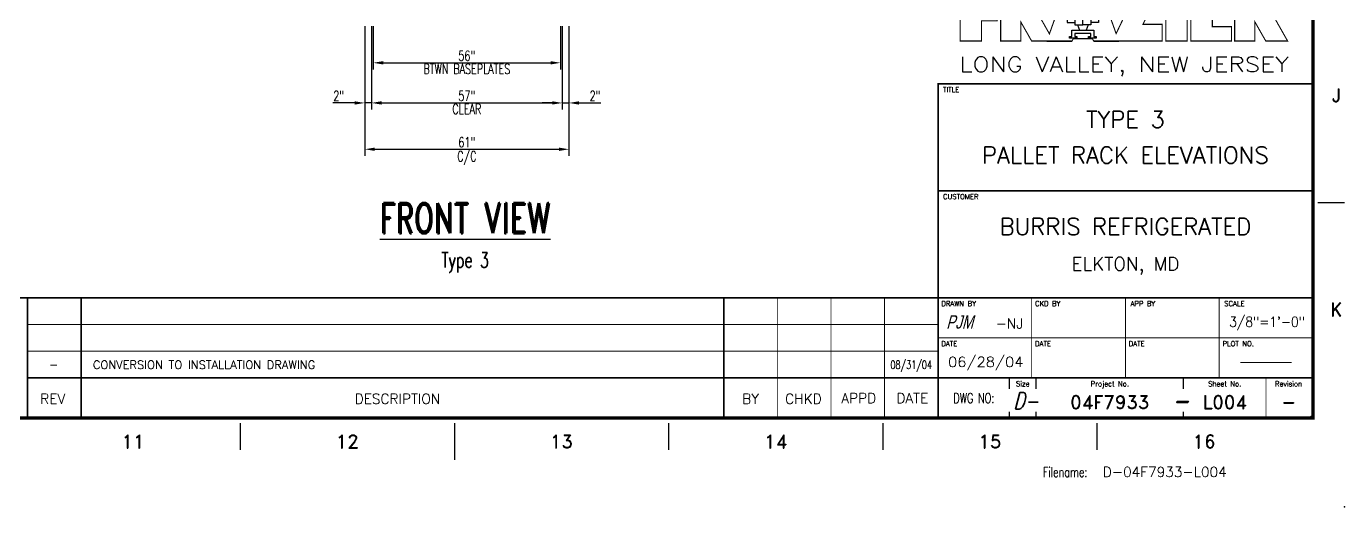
# Model space of a CAD drawing. Extents: x -81 to 963, y -146 to 548.
# Drawn here: x 568.8 to 962.7, y -145.8 to -2.1 of the extents above; entities that cross this region are included whole.
import ezdxf
from ezdxf.enums import TextEntityAlignment as Align

# ---------------------------------------------------------------- set-up
doc = ezdxf.new("R2010")
doc.units = 0
doc.header["$LTSCALE"] = 8
doc.header["$MEASUREMENT"] = 0
doc.linetypes.add('HIDDEN2', pattern=[0.1875, 0.125, -0.0625])
doc.layers.get('DEFPOINTS').update_dxf_attribs({"linetype": 'CONTINUOUS'})
for name, color, linetype in [('BORD', 15, 'CONTINUOUS'), ('RACKDIM', 7, 'CONTINUOUS'), ('RACKLABEL', 7, 'CONTINUOUS'), ('RACKLOAD', 254, 'HIDDEN2'), ('TEXTL', 3, 'CONTINUOUS')]:
    doc.layers.add(name, color=color, linetype=linetype)
doc.styles.add('2thirds', font='romans.shx', dxfattribs={"width": 0.7})
doc.styles.add('BOLD', font='SIMPLEX')
doc.styles.add('BORDER', font='SIMPLEX')
doc.styles.add('DCMARCH', font='stylu.ttf', dxfattribs={"width": 0.75, "oblique": 15})
doc.styles.add('ROMAND', font='ROMAND')
doc.styles.add('SIMPLEX', font='SIMPLEX')
doc.styles.add('TXT06', font='ROMAND', dxfattribs={"bigfont": 'SPECIAL'})
doc.dimstyles.new('2tfrac16', dxfattribs={"dimscale": 32, "dimtxt": 0.0938, "dimasz": 0.0938, "dimexe": 0.0625, "dimexo": 0.0625, "dimgap": 0.01, "dimtad": 1, "dimdec": 4, "dimzin": 1, "dimdsep": 46, "dimlunit": 5, "dimtxsty": '2thirds', "dimcen": 0.0625, "dimclrd": 256, "dimclre": 256, "dimclrt": 256, "dimadec": 0, "dimazin": 0, "dimtfac": 0.75, "dimtdec": 4, "dimtmove": 0, "dimatfit": 0, "dimfxl": 1, "dimtvp": 0.75, "dimfrac": 2, "dimtolj": 1, "dimtzin": 0, "dimarcsym": 0})

# ---------------------------------------------------------------- blocks, each defined once
blk = doc.blocks.new('FLOGO')
at = {"layer": 'BORD'}
for p, q in [((2.564, 0.534), (2.564, 0.401)), ((2.564, 0), (2.564, 0.534)), ((0.378, 0.401), (0.378, 0)), ((0.81, 0), (1.044, 0)), ((1.248, 0), (1.482, 0))]:
    blk.add_line(p, q, dxfattribs=at)
at = {"layer": 'BORD', "const_width": 0.0101}
for points in [[(1.887, 0.534), (1.708, 0.156), (1.887, 0.156), (1.887, 0), (1.248, 0), (1.235, 0.022), (1.057, 0.022), (1.046, 0), (0.668, 0), (0.567, 0.178), (0.567, 0), (0.378, 0), (0.378, 0.401), (0.2, 0.401), (0.2, 0.323), (0.347, 0.323), (0.347, 0.189), (0.2, 0.189), (0.2, 0), (0, 0), (0, 0.534), (0.378, 0.534), (0.645, 0.534), (0.701, 0.534, -0.869818), (0.743, 0.228), (0.834, 0.067), (1.001, 0.534), (1.291, 0.534), (1.457, 0.069), (1.604, 0.378), (1.426, 0.378), (1.426, 0.534), (1.893, 0.534)], [(2.564, 0.534), (2.831, 0.534), (2.564, 0.534), (2.564, 0), (2.753, 0), (2.753, 0.178), (2.854, 0), (3.058, 0), (2.929, 0.228, 0.869818), (2.887, 0.534), (2.831, 0.534)]]:
    blk.add_lwpolyline(points, format="xyb", dxfattribs=at)
for points in [[(1.921, 0), (1.921, 0.534), (2.121, 0.534), (2.121, 0)], [(2.154, 0), (2.154, 0.534), (2.533, 0.534), (2.533, 0.401), (2.355, 0.401), (2.355, 0.334), (2.51, 0.334), (2.51, 0.2), (2.355, 0.2), (2.355, 0.134), (2.533, 0.134), (2.533, 0)]]:
    blk.add_lwpolyline(points, close=True, dxfattribs=at)
for points in [[(0.601, 0.289), (0.567, 0.289), (0.567, 0.401), (0.601, 0.401, -1)], [(2.753, 0.289), (2.753, 0.401), (2.787, 0.401, -1), (2.787, 0.289)]]:
    blk.add_lwpolyline(points, format="xyb", close=True, dxfattribs=at)
at = {"layer": 'BORD'}
for points in [[(1.07, 0.358), (1.224, 0.358), (1.224, 0.44), (1.07, 0.44)], [(0.936, 0.255), (1.089, 0.255), (1.089, 0.337), (0.936, 0.337)], [(0.938, 0.234), (1.086, 0.234), (1.086, 0.255), (0.938, 0.255)], [(0.954, 0.24), (1.002, 0.24), (1.002, 0.25), (0.954, 0.25)], [(1.07, 0.24), (1.022, 0.24), (1.022, 0.25), (1.07, 0.25)], [(1.073, 0.337), (1.221, 0.337), (1.221, 0.358), (1.073, 0.358)], [(1.089, 0.343), (1.137, 0.343), (1.137, 0.352), (1.089, 0.352)], [(1.11, 0.251), (1.11, 0.256), (1.182, 0.256), (1.182, 0.251)], [(1.205, 0.343), (1.157, 0.343), (1.157, 0.352), (1.205, 0.352)], [(1.356, 0.255), (1.203, 0.255), (1.203, 0.337), (1.356, 0.337)], [(1.354, 0.234), (1.206, 0.234), (1.206, 0.255), (1.354, 0.255)], [(1.222, 0.24), (1.27, 0.24), (1.27, 0.25), (1.222, 0.25)], [(1.338, 0.24), (1.29, 0.24), (1.29, 0.25), (1.338, 0.25)], [(1.07, 0.071), (1.07, 0.041), (1.091, 0.041), (1.091, 0.027), (1.021, 0.027), (1.021, 0.041), (1.043, 0.041), (1.043, 0.102), (1.249, 0.102), (1.249, 0.041), (1.271, 0.041), (1.271, 0.027), (1.2, 0.027), (1.2, 0.041), (1.222, 0.041), (1.222, 0.071)]]:
    blk.add_lwpolyline(points, close=True, dxfattribs=at)
for points in [[(1.174, 0.256, 0.378608), (1.146, 0.285, 0.378608), (1.118, 0.256, 0.378608)], [(1.121, 0.251, 0.351419), (1.123, 0.23), (1.127, 0.225, 0.337041), (1.146, 0.205, 0.337041), (1.165, 0.225), (1.169, 0.23, 0.351419), (1.171, 0.251)]]:
    blk.add_lwpolyline(points, format="xyb", dxfattribs=at)
for points in [[(1.07, 0.205), (1.07, 0.15), (1.146, 0.15), (1.146, 0.205), (1.021, 0.205), (1.021, 0.226), (1.034, 0.226), (1.034, 0.234), (0.988, 0.234), (0.988, 0.226), (1.001, 0.226), (1.001, 0.174), (1.07, 0.174)], [(1.096, 0.15), (1.115, 0.102)], [(1.127, 0.205), (1.13, 0.216)], [(1.222, 0.205), (1.222, 0.15), (1.146, 0.15), (1.146, 0.205), (1.271, 0.205), (1.271, 0.226), (1.257, 0.226), (1.257, 0.234), (1.304, 0.234), (1.304, 0.226), (1.291, 0.226), (1.291, 0.174), (1.222, 0.174)], [(1.165, 0.205), (1.162, 0.216)], [(1.196, 0.15), (1.177, 0.102)]]:
    blk.add_lwpolyline(points, dxfattribs=at)
blk.add_point((2.884, 0.534), dxfattribs=at)
blk.add_point((2.884, 0.534), dxfattribs=at)
blk = doc.blocks.new('sbord_d')
at = {"layer": 'BORD'}
for p, q in [((32.063, 2), (32.312, 2)), ((28.848, 0.821), (28.848, 0.821)), ((29.182, 0.258), (29.182, 0.354)), ((29.432, 0.258), (29.432, 0.354)), ((30.807, 0.258), (30.807, 0.354)), ((29.182, -0.016), (29.182, 0.044)), ((29.432, -0.016), (29.432, 0.044)), ((30.807, -0.016), (30.807, 0.044)), ((22, -0.062), (22, -0.312)), ((24, -0.062), (24, -0.406)), ((26, -0.062), (26, -0.312)), ((28, -0.062), (28, -0.312)), ((30, -0.062), (30, -0.312))]:
    blk.add_line(p, q, dxfattribs=at)
at = {"layer": 'BORD', "const_width": 0.0313}
blk.add_lwpolyline([(-0.016, -0.016), (32.016, -0.016), (32.016, 20.016), (-0.016, 20.016)], close=True, dxfattribs=at)
at = {"layer": 'BORD'}
for points, const_width in [([(28.516, -0.016), (28.516, 0.359), (28.516, 0.734), (28.516, 1.109), (28.516, 2.109), (28.516, 3.109), (32.016, 3.109)], 0.0156), ([(28.516, 2.109), (32.016, 2.109)], 0.0156), ([(20.016, 1.109), (18.016, 1.109), (18.016, -0.016)], 0.0156), ([(28.516, 1.109), (28.016, 1.109), (27.516, 1.109), (27.016, 1.109), (26.516, 1.109), (20.516, 1.109), (20.016, 1.109), (20.016, 0.859)], 0.0156), ([(20.516, 1.109), (20.516, 0.859)], 0.0156), ([(26.516, 1.109), (26.516, 0.859)], 0.0156), ([(27.016, 1.109), (27.016, 0.859)], 0.00781), ([(27.516, 1.109), (27.516, 0.859)], 0.00781), ([(28.016, 1.109), (28.016, 0.859)], 0.00781), ([(28.516, 1.109), (32.016, 1.109)], 0.0156), ([(29.391, 1.109), (29.391, 0.734), (29.391, 0.359)], 0.00781), ([(30.266, 1.109), (30.266, 0.734), (30.266, 0.359)], 0.00781), ([(31.141, 1.109), (31.141, 0.734), (31.141, 0.359)], 0.00781), ([(20.016, 0.859), (20.016, 0.609)], 0.0156), ([(20.016, 0.859), (28.516, 0.859)], 0.00781), ([(20.516, 0.859), (20.516, 0.609)], 0.0156), ([(26.516, 0.859), (26.516, 0.609)], 0.0156), ([(27.016, 0.859), (27.016, 0.609)], 0.00781), ([(27.516, 0.859), (27.516, 0.609)], 0.00781), ([(28.016, 0.859), (28.016, 0.609)], 0.00781), ([(20.016, 0.609), (20.016, 0.359)], 0.0156), ([(20.516, 0.609), (20.516, 0.359)], 0.0156), ([(26.516, 0.609), (26.516, 0.359)], 0.0156), ([(28.516, 0.734), (32.016, 0.734)], 0.00781), ([(20.016, 0.609), (28.516, 0.609)], 0.00781), ([(27.016, 0.609), (27.016, 0.359)], 0.00781), ([(27.516, 0.609), (27.516, 0.359)], 0.00781), ([(28.016, 0.609), (28.016, 0.359)], 0.00781), ([(20.016, 0.359), (28.516, 0.359)], 0.0156), ([(20.016, 0.359), (20.016, 0)], 0.0156), ([(20.516, 0.359), (20.516, 0)], 0.0156), ([(26.516, 0.359), (26.516, 0)], 0.0156), ([(27.016, 0.359), (27.016, 0)], 0.00781), ([(27.516, 0.359), (27.516, 0)], 0.00781), ([(28.016, 0.359), (28.016, 0)], 0.00781), ([(28.516, 0.359), (32.016, 0.359)], 0.0156), ([(31.578, 0.359), (31.578, -0.016)], 0.00781)]:
    blk.add_lwpolyline(points, dxfattribs=dict(at, const_width=const_width))
at = {"layer": 'TEXTL'}
for p in [(32, 0), (32.312, -0.844)]:
    blk.add_point(p, dxfattribs=at)
at = {"layer": 'BORD'}
blk.add_blockref('FLOGO', (28.722, 3.509), dxfattribs=at)
at = {"layer": 'BORD', "style": 'BOLD', "width": 1.064303}
blk.add_text('LONG VALLEY, NEW JERSEY', height=0.138, dxfattribs=at).set_placement((28.715, 3.222), (31.792, 3.222), align=Align.FIT)
at = {"layer": 'BORD'}
for s, height, style, p in [('TITLE', 0.0469, 'BORDER', (28.563, 3.031)), ('CUSTOMER', 0.0469, 'BORDER', (28.563, 2.031)), ('DRAWN BY', 0.0469, 'BORDER', (28.547, 1.031)), ('CKD BY', 0.0469, 'BORDER', (29.422, 1.031)), ('APP BY', 0.0469, 'BORDER', (30.313, 1.031)), ('SCALE', 0.0469, 'BORDER', (31.188, 1.031)), ('-NJ', 0.0938, 'SIMPLEX', (29.054, 0.821)), ('DATE', 0.0469, 'BORDER', (28.547, 0.656)), ('DATE', 0.0469, 'BORDER', (29.422, 0.656)), ('DATE', 0.0469, 'BORDER', (30.297, 0.656)), ('PLOT NO.', 0.0469, 'BORDER', (31.172, 0.656))]:
    blk.add_text(s, height=height, dxfattribs=dict(at, style=style)).set_placement(p)
at = {"layer": 'BORD', "style": 'ROMAND'}
for s, p in [('J', (32.234, 3)), ('K', (32.234, 1)), ('11', (21, -0.234)), ('12', (23, -0.234)), ('13', (25, -0.234)), ('14', (27, -0.234)), ('15', (29, -0.234)), ('16', (31, -0.234))]:
    blk.add_text(s, height=0.125, dxfattribs=at).set_placement(p, align=Align.MIDDLE)
at = {"layer": 'BORD'}
for s, height, style, p in [('Size', 0.0469, 'BORDER', (29.307, 0.281)), ('Project No.', 0.04688, 'BORDER', (30.12, 0.281)), ('Sheet No.', 0.0469, 'BORDER', (31.193, 0.281)), ('Revision', 0.0469, 'BORDER', (31.789, 0.281)), ('REV', 0.0938, 'BORDER', (20.25, 0.117)), ('DESCRIPTION', 0.09375, 'BORDER', (23.469, 0.117)), ('BY', 0.0938, 'BORDER', (26.766, 0.117)), ('CHKD', 0.0938, 'BORDER', (27.259, 0.117)), ('APPD', 0.0938, 'SIMPLEX', (27.776, 0.124)), ('DATE', 0.0938, 'SIMPLEX', (28.276, 0.124))]:
    blk.add_text(s, height=height, dxfattribs=dict(at, style=style)).set_placement(p, align=Align.CENTER)
at = {"layer": 'BORD', "style": '2thirds', "width": 0.7}
for s, p in [('DWG NO:', (28.851, 0.124)), ('Filename:', (29.703, -0.567))]:
    blk.add_text(s, height=0.0938, dxfattribs=at).set_placement(p, align=Align.CENTER)
at = {"layer": 'BORD', "style": 'ROMAND', "oblique": 15, "width": 0.75}
for s, height, p in [('D-', 0.1562, (29.218, 0.067)), ('-', 0.188, (30.7, 0.051))]:
    blk.add_text(s, height=height, dxfattribs=at).set_placement(p)
at = {"layer": 'TEXTL', "flags": 8}
for tag, height, style, p in [('TITLE1', 0.156, 'SIMPLEX', (30.266, 2.776)), ('TITLE2', 0.156, 'SIMPLEX', (30.266, 2.443)), ('CHK', 0.0938, 'SIMPLEX', (29.828, 0.883)), ('APP', 0.0938, 'SIMPLEX', (30.703, 0.883)), ('JOB#', 0.125, 'ROMAND', (30.12, 0.133)), ('SHT', 0.125, 'ROMAND', (31.193, 0.133)), ('REV', 0.125, 'ROMAND', (31.789, 0.133))]:
    blk.add_attdef(tag, text='', height=height, dxfattribs=dict(at, style=style)).set_placement(p, align=Align.MIDDLE)
at = {"layer": 'TEXTL', "style": 'SIMPLEX', "flags": 8}
for tag, height, p in [('CUSTOMER', 0.156, (30.266, 1.697)), ('LOCATION', 0.125, (30.266, 1.364)), ('REVC', 0.0781, (20.259, 0.945)), ('CCHK', 0.0781, (27.255, 0.943)), ('REVB', 0.0781, (20.259, 0.695)), ('BCHK', 0.0781, (27.255, 0.683)), ('REVA', 0.0781, (20.259, 0.445)), ('ACHK', 0.0781, (27.255, 0.443))]:
    blk.add_attdef(tag, text='', height=height, dxfattribs=at).set_placement(p, align=Align.CENTER)
at = {"layer": 'TEXTL', "flags": 8}
for tag, p, height, style in [('REVCDESC', (20.625, 0.943), 0.0781, 'SIMPLEX'), ('REVBDESC', (20.625, 0.683), 0.0781, 'SIMPLEX'), ('REVADESC', (20.625, 0.443), 0.0781, 'SIMPLEX'), ('DWG#', (30.055, -0.566), 0.0938, 'ROMAND')]:
    blk.add_attdef(tag, p, '', height=height, dxfattribs=dict(at, style=style))
at = {"layer": 'TEXTL', "style": 'DCMARCH', "oblique": 15, "width": 0.75, "flags": 8}
for tag, p in [('CBY', (26.755, 0.943)), ('BBY', (26.755, 0.683)), ('ABY', (26.755, 0.443))]:
    blk.add_attdef(tag, text='', height=0.0781, dxfattribs=at).set_placement(p, align=Align.CENTER)
at = {"layer": 'TEXTL', "style": 'SIMPLEX', "flags": 8}
for tag, height, width, p, p2 in [('CAPP', 0.0781, 1.292308, (27.588, 0.944), (27.963, 0.944)), ('CDT', 0.0781, 1.866, (28.071, 0.943), (28.46, 0.943)), ('SCALE', 0.0938, 1.702732, (31.234, 0.837), (31.941, 0.837)), ('BAPP', 0.0781, 1.292308, (27.588, 0.683), (27.963, 0.683)), ('BDT', 0.0781, 1.866, (28.071, 0.683), (28.46, 0.683)), ('AAPP', 0.0781, 1.275949, (27.588, 0.443), (27.963, 0.443)), ('ADT', 0.0781, 1.833263, (28.071, 0.443), (28.46, 0.443)), ('DATE', 0.0938, 2.134634, (28.609, 0.462), (29.315, 0.462)), ('CHKDT', 0.0938, 1.555556, (29.484, 0.462), (30.172, 0.462)), ('APPDT', 0.0938, 1.555556, (30.359, 0.462), (31.047, 0.462)), ('PLOT#', 0.0938, 8.555556, (31.234, 0.462), (31.922, 0.462))]:
    blk.add_attdef(tag, text='', height=height, dxfattribs=dict(at, width=width)).set_placement(p, p2, align=Align.FIT)
at = {"layer": 'TEXTL', "style": 'DCMARCH', "oblique": 15, "width": 0.75, "flags": 8}
blk.add_attdef('DRBY', (28.593, 0.821), '', height=0.125, dxfattribs=at)
blk = doc.blocks.new('*D124')
at = {"layer": 'DEFPOINTS', "color": 0}
for p in [(672.41, 0), (728.41, 0), (728.41, -13)]:
    blk.add_point(p, dxfattribs=at)
at = {"layer": 'RACKDIM', "lineweight": -2}
for p, q in [((672.41, -2), (672.41, -15)), ((728.41, -2), (728.41, -15)), ((675.41, -13), (725.4, -13))]:
    blk.add_line(p, q, dxfattribs=at)
at = {"layer": 'RACKDIM'}
for points in [[(675.41, -12.5), (675.41, -13.5), (672.41, -13)], [(725.4, -12.5), (725.4, -13.5), (728.41, -13)]]:
    blk.add_solid(points, dxfattribs=at)
at = {"layer": 'RACKDIM', "attachment_point": 5, "style": '2thirds'}
for s, insert, char_height in [('\\A1;56"', (700.41, -10.89), 3.002), ('\\A1;BTWN BASEPLATES', (700.41, -14.82), 3.0016)]:
    blk.add_mtext(s, dxfattribs=dict(at, insert=insert, char_height=char_height))
blk = doc.blocks.new('*D123')
at = {"layer": 'DEFPOINTS', "color": 0}
for p in [(728.91, 0), (730.91, 0), (730.91, -25)]:
    blk.add_point(p, dxfattribs=at)
at = {"layer": 'RACKDIM', "lineweight": -2}
for p, q in [((728.91, -2), (728.91, -27)), ((730.91, -2), (730.91, -27)), ((725.9, -25), (722.9, -25)), ((728.91, -25), (730.91, -25)), ((733.91, -25), (740.45, -25))]:
    blk.add_line(p, q, dxfattribs=at)
at = {"layer": 'RACKDIM'}
for points in [[(725.9, -24.5), (725.9, -25.5), (728.91, -25)], [(733.91, -24.5), (733.91, -25.5), (730.91, -25)]]:
    blk.add_solid(points, dxfattribs=at)
at = {"layer": 'RACKDIM', "insert": (738.68, -22.89), "char_height": 3.002, "attachment_point": 5, "style": '2thirds'}
blk.add_mtext('\\A1;2"', dxfattribs=at)
blk = doc.blocks.new('*D122')
at = {"layer": 'DEFPOINTS', "color": 0}
for p in [(669.91, 0), (671.91, 0), (669.91, -25)]:
    blk.add_point(p, dxfattribs=at)
at = {"layer": 'RACKDIM', "lineweight": -2}
for p, q in [((669.91, -2), (669.91, -27)), ((671.91, -2), (671.91, -27)), ((666.9, -25), (660.36, -25)), ((671.91, -25), (669.91, -25)), ((674.91, -25), (677.91, -25))]:
    blk.add_line(p, q, dxfattribs=at)
at = {"layer": 'RACKDIM'}
for points in [[(666.9, -24.5), (666.9, -25.5), (669.91, -25)], [(674.91, -24.5), (674.91, -25.5), (671.91, -25)]]:
    blk.add_solid(points, dxfattribs=at)
at = {"layer": 'RACKDIM', "insert": (662.13, -22.89), "char_height": 3.002, "attachment_point": 5, "style": '2thirds'}
blk.add_mtext('\\A1;2"', dxfattribs=at)
blk = doc.blocks.new('*D121')
at = {"layer": 'DEFPOINTS', "color": 0}
for p in [(671.91, 0), (728.91, 0), (728.91, -25)]:
    blk.add_point(p, dxfattribs=at)
at = {"layer": 'RACKDIM', "lineweight": -2}
for p, q in [((671.91, -2), (671.91, -27)), ((728.91, -2), (728.91, -27)), ((674.91, -25), (725.9, -25))]:
    blk.add_line(p, q, dxfattribs=at)
at = {"layer": 'RACKDIM'}
for points in [[(674.91, -24.5), (674.91, -25.5), (671.91, -25)], [(725.9, -24.5), (725.9, -25.5), (728.91, -25)]]:
    blk.add_solid(points, dxfattribs=at)
at = {"layer": 'RACKDIM', "char_height": 3.002, "attachment_point": 5, "style": '2thirds'}
for s, insert in [('\\A1;57"', (700.41, -22.89)), ('\\A1;CLEAR', (700.41, -26.82))]:
    blk.add_mtext(s, dxfattribs=dict(at, insert=insert))
blk = doc.blocks.new('*D120')
at = {"layer": 'DEFPOINTS', "color": 0}
for p in [(669.91, 0), (730.91, 0), (730.91, -38.86)]:
    blk.add_point(p, dxfattribs=at)
at = {"layer": 'RACKDIM', "lineweight": -2}
for p, q in [((669.91, -2), (669.91, -40.86)), ((730.91, -2), (730.91, -40.86)), ((672.91, -38.86), (727.9, -38.86))]:
    blk.add_line(p, q, dxfattribs=at)
at = {"layer": 'RACKDIM'}
for points in [[(672.91, -38.36), (672.91, -39.36), (669.91, -38.86)], [(727.9, -38.36), (727.9, -39.36), (730.91, -38.86)]]:
    blk.add_solid(points, dxfattribs=at)
at = {"layer": 'RACKDIM', "char_height": 3.002, "attachment_point": 5, "style": '2thirds'}
for s, insert in [('\\A1;61"', (700.41, -36.75)), ('\\A1;C/C', (700.41, -41.47))]:
    blk.add_mtext(s, dxfattribs=dict(at, insert=insert))

msp = doc.modelspace()

# ---------------------------------------------------------------- block references
at = {"layer": 'RACKLOAD'}
ref = msp.add_blockref('sbord_d', (-71.32903, -118.76391), dxfattribs=dict(at, xscale=32, yscale=32, zscale=32))
ref.add_attrib('PLOT#', '-', dxfattribs={"layer": 'TEXTL', "height": 3, "style": 'SIMPLEX', "width": 8.555556, "flags": 8}).set_placement((928.17097, -103.96657), (950.17097, -103.96657), align=Align.FIT)
ref.add_attrib('REVA', '-', dxfattribs={"layer": 'TEXTL', "height": 2.5, "style": 'SIMPLEX', "flags": 8}).set_placement((576.97038, -104.52995), align=Align.CENTER)
ref.add_attrib('REVADESC', 'CONVERSION TO INSTALLATION DRAWING', (588.68089, -104.57391), dxfattribs={"layer": 'TEXTL', "height": 2.5, "style": 'SIMPLEX', "flags": 8})
ref.add_attrib('ADT', '08/31/04', dxfattribs={"layer": 'TEXTL', "height": 2.5, "style": 'SIMPLEX', "width": 0.674168, "flags": 8}).set_placement((826.95097, -104.57391), (839.39097, -104.57391), align=Align.FIT)
ref.add_attrib('TITLE1', 'TYPE 3', dxfattribs={"layer": 'TEXTL', "height": 5, "style": 'SIMPLEX', "flags": 8}).set_placement((897.17097, -29.93058), align=Align.MIDDLE)
ref.add_attrib('TITLE2', 'PALLET RACK ELEVATIONS', dxfattribs={"layer": 'TEXTL', "height": 5, "style": 'SIMPLEX', "flags": 8}).set_placement((897.17097, -40.59725), align=Align.MIDDLE)
ref.add_attrib('CUSTOMER', 'BURRIS REFRIGERATED', dxfattribs={"layer": 'TEXTL', "height": 5, "style": 'SIMPLEX', "flags": 8}).set_placement((897.17097, -64.46509), align=Align.CENTER)
ref.add_attrib('LOCATION', 'ELKTON, MD', dxfattribs={"layer": 'TEXTL', "height": 4, "style": 'SIMPLEX', "flags": 8}).set_placement((897.17097, -75.13176), align=Align.CENTER)
ref.add_attrib('JOB#', '04F7933', dxfattribs={"layer": 'TEXTL', "height": 4, "style": 'ROMAND', "flags": 8}).set_placement((892.50544, -114.51391), align=Align.MIDDLE)
ref.add_attrib('DATE', '06/28/04', dxfattribs={"layer": 'TEXTL', "height": 3, "style": 'SIMPLEX', "width": 0.993478, "flags": 8}).set_placement((844.17097, -103.96657), (866.7371, -103.96657), align=Align.FIT)
ref.add_attrib('SHT', 'L004', dxfattribs={"layer": 'TEXTL', "height": 4, "style": 'ROMAND', "flags": 8}).set_placement((926.8382, -114.51391), align=Align.MIDDLE)
ref.add_attrib('DWG#', 'D-04F7933-L004', (890.42632, -136.87785), dxfattribs={"layer": 'TEXTL', "height": 3, "style": 'ROMAND', "flags": 8})
ref.add_attrib('SCALE', '3/8"=1\'-0"', dxfattribs={"layer": 'TEXTL', "height": 3, "style": 'SIMPLEX', "width": 0.870078, "flags": 8}).set_placement((928.17097, -91.96657), (950.79299, -91.96657), align=Align.FIT)
ref.add_attrib('DRBY', 'PJM', (843.64959, -92.49683), dxfattribs={"layer": 'TEXTL', "height": 4, "style": 'DCMARCH', "oblique": 15, "width": 0.75, "flags": 8})
ref.add_attrib('REV', '-', dxfattribs={"layer": 'TEXTL', "height": 4, "style": 'ROMAND', "flags": 8}).set_placement((945.92097, -114.51391), align=Align.MIDDLE)

# ---------------------------------------------------------------- texts
at = {"layer": 'RACKLABEL', "style": 'TXT06', "width": 0.7}
msp.add_text('%%uFRONT VIEW', height=9, dxfattribs=at).set_placement((699.9064, -63.99492), align=Align.CENTER)
at = {"layer": 'RACKLABEL', "insert": (699.9064, -72.74492), "char_height": 4.5, "width": 100, "attachment_point": 5, "style": '2thirds'}
msp.add_mtext('Type 3', dxfattribs=at)

# ---------------------------------------------------------------- dimensions: what is measured, and where the dimension line sits
at = {"layer": 'RACKDIM'}
for base, p1, p2, picture, middle in [((669.9064, -24.99541), (671.9064, 0), (669.9064, 0), '*D122', (662.13243, -22.88874)), ((730.9064, -24.99541), (728.9064, 0), (730.9064, 0), '*D123', (738.68037, -22.88874))]:
    dim = msp.add_linear_dim(base=base, p1=p1, p2=p2, dimstyle='2tfrac16', override={"dimpost": '"'}, dxfattribs=at)
    dim.commit()
    dim.dimension.update_dxf_attribs({"geometry": picture, "text_midpoint": middle})
for base, p1, p2, text, picture, middle in [((730.9064, -38.85974), (669.9064, 0), (730.9064, 0), '<>\\XC/C', '*D120', (700.4064, -38.85974)), ((728.9064, -24.99541), (671.9064, 0), (728.9064, 0), '<>\\XCLEAR', '*D121', (700.4064, -24.99541)), ((728.4064, -12.99873), (672.4064, 0), (728.4064, 0), '<>\\XBTWN BASEPLATES', '*D124', (700.4064, -12.99873))]:
    dim = msp.add_linear_dim(base=base, p1=p1, p2=p2, text=text, dimstyle='2tfrac16', override={"dimpost": '"'}, dxfattribs=at)
    dim.commit()
    dim.dimension.update_dxf_attribs({"geometry": picture, "text_midpoint": middle})

doc.saveas('drawing.dxf')
